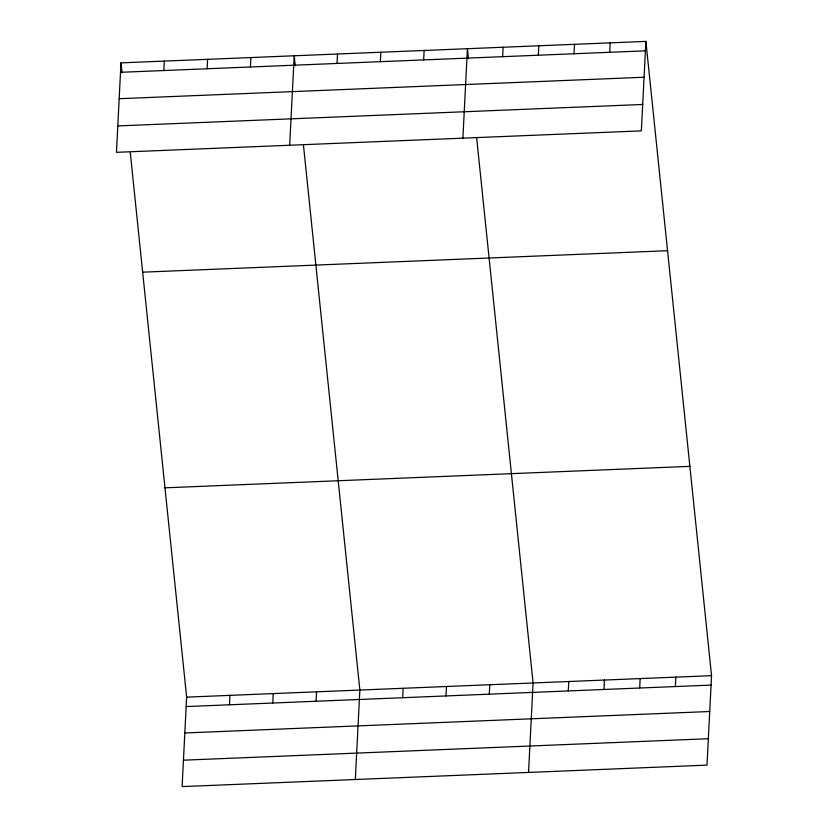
<?xml version="1.0" encoding="UTF-8"?>
<svg xmlns="http://www.w3.org/2000/svg" width="828" height="828" viewBox="0 0 828 828"><rect width="100%" height="100%" fill="white"/><g stroke="black" fill="none" stroke-linecap="round" stroke-linejoin="round"><path stroke-width="1.24" d="M120.992 62.866L116.458 152.331L641.358 130.865L645.892 41.4L120.992 62.866L122.026 72.833M163.82 70.535L164.296 61.096M207.124 68.755L207.6 59.326M130.275 152.569L186.642 697.135L182.108 786.6L707.008 765.134L711.542 675.669L645.892 41.4M250.429 66.985L250.905 57.556M229.47 704.794L229.946 695.354M289.676 145.252L294.209 55.786L295.244 65.754M272.774 703.024L273.25 693.585M337.037 63.445L337.514 54.017M316.079 701.254L316.555 691.815M380.342 61.676L380.818 52.236M355.326 779.521L359.859 690.045L303.493 145.49M423.636 59.906L424.122 50.467M402.687 697.714L403.164 688.275M462.893 138.172L467.427 48.697L468.451 58.664M445.992 695.934L446.468 686.505M502.637 56.677L503.113 47.237M489.296 694.164L489.772 684.735M538.335 55.217L538.811 45.778M528.543 772.431L533.077 682.965L476.711 138.4M574.021 53.758L574.497 44.319M568.287 690.935L568.774 681.506M609.718 52.299L610.195 42.859M603.985 689.476L604.461 680.047M639.682 688.016L640.158 678.587M675.369 686.557L675.845 677.128M120.515 72.305L645.405 50.839M119.18 98.708L644.07 77.242M117.793 125.928L642.694 104.463M142.654 272.174L667.554 250.708M164.979 487.827L689.879 466.361M186.642 697.135L711.542 675.669M186.165 706.563L711.066 685.098M184.83 732.977L709.72 711.511M183.454 760.187L708.344 738.721"/></g></svg>
